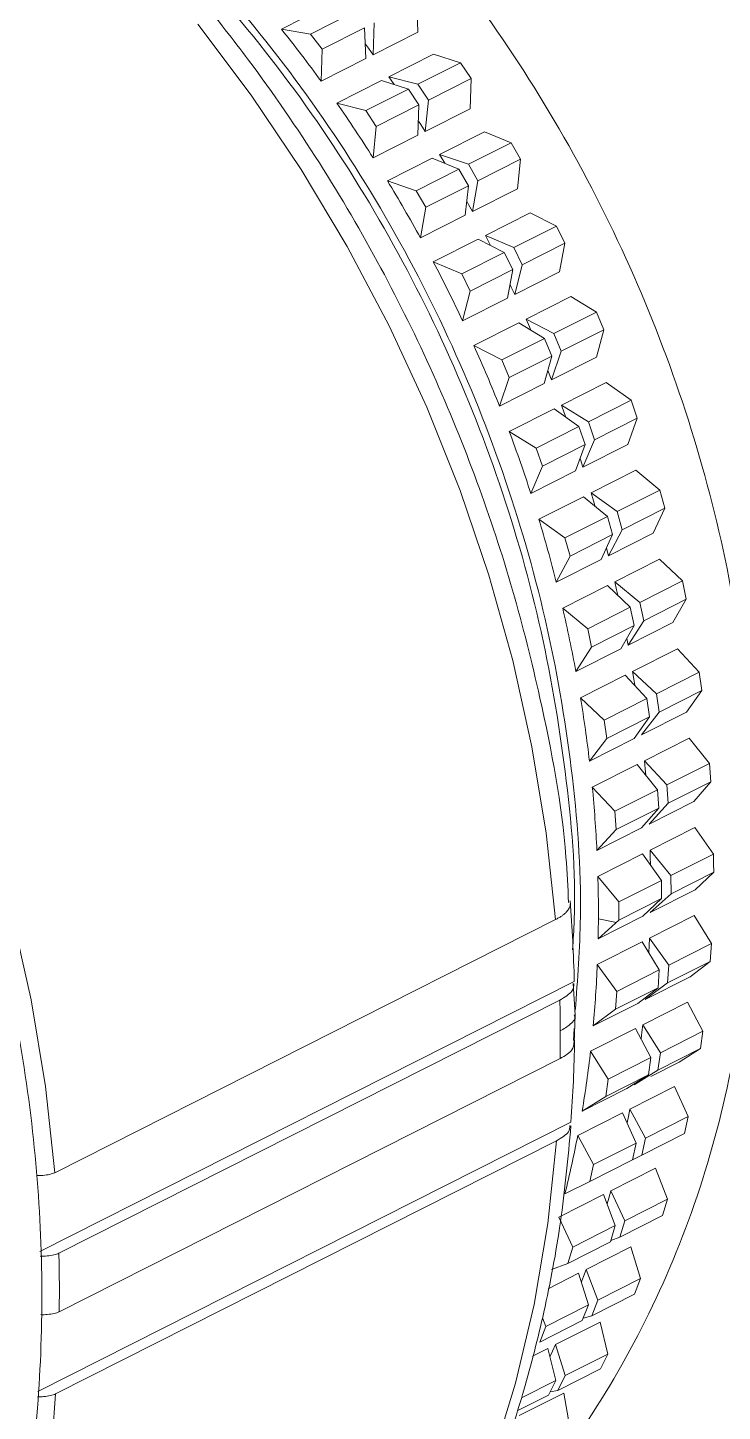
# Model space of a CAD drawing. Header units: millimetres. Extents: x -85 to 57, y -58 to 67.
# Drawn here: x -10.77 to 7.37, y -29.5 to 6.68 of the extents above; entities that cross this region are included whole.
import ezdxf

# ---------------------------------------------------------------- set-up
doc = ezdxf.new("R2010")
doc.units = ezdxf.units.MM

msp = doc.modelspace()

# ---------------------------------------------------------------- linework, layer by layer
at = {"color": 7, "linetype": 'Continuous', "lineweight": 15}
for p, q in [((-2.972, 7.236), (-4.142, 6.644)), ((-0.575, 6.566), (-0.607, 7.372)), ((-3.382, 6.514), (-2.269, 7.077)), ((-4.142, 6.644), (-3.382, 6.514)), ((-3.382, 6.514), (-3.082, 6.12)), ((-1.969, 6.683), (-3.082, 6.12)), ((-1.937, 5.877), (-1.969, 6.683)), ((-1.72, 6.809), (-1.745, 5.974)), ((-1.745, 5.974), (-0.575, 6.566)), ((-3.082, 6.12), (-3.107, 5.285)), ((-3.107, 5.285), (-1.937, 5.877)), ((-0.166, 5.991), (-1.335, 5.399)), ((0.536, 5.768), (-0.166, 5.991)), ((-0.578, 5.205), (0.536, 5.768)), ((0.812, 5.354), (0.536, 5.768)), ((-1.528, 5.302), (-2.697, 4.71)), ((-1.94, 4.516), (-0.826, 5.079)), ((-0.826, 5.079), (-1.528, 5.302)), ((-1.335, 5.399), (-0.578, 5.205)), ((-0.55, 4.665), (-0.826, 5.079)), ((-0.578, 5.205), (-0.302, 4.79)), ((0.812, 5.354), (-0.302, 4.79)), ((0.786, 4.561), (0.812, 5.354)), ((-2.697, 4.71), (-1.94, 4.516)), ((-0.302, 4.79), (-0.384, 3.969)), ((-1.94, 4.516), (-1.664, 4.101)), ((-0.55, 4.665), (-1.664, 4.101)), ((-0.576, 3.872), (-0.55, 4.665)), ((-0.384, 3.969), (0.786, 4.561)), ((-1.664, 4.101), (-1.746, 3.28)), ((-1.746, 3.28), (-0.576, 3.872)), ((1.159, 3.958), (-0.01, 3.367)), ((0.741, 3.11), (1.855, 3.673)), ((1.855, 3.673), (1.159, 3.958)), ((2.104, 3.241), (1.855, 3.673)), ((-0.203, 3.27), (-1.372, 2.678)), ((0.493, 2.985), (-0.203, 3.27)), ((-0.01, 3.367), (0.741, 3.11)), ((-0.621, 2.421), (0.493, 2.985)), ((0.742, 2.552), (0.493, 2.985)), ((0.741, 3.11), (0.991, 2.678)), ((2.104, 3.241), (0.991, 2.678)), ((2.021, 2.467), (2.104, 3.241)), ((-1.372, 2.678), (-0.621, 2.421)), ((0.742, 2.552), (-0.371, 1.989)), ((0.659, 1.778), (0.742, 2.552)), ((0.991, 2.678), (0.851, 1.875)), ((-0.621, 2.421), (-0.371, 1.989)), ((0.851, 1.875), (2.021, 2.467)), ((-0.371, 1.989), (-0.511, 1.186)), ((2.357, 1.841), (1.187, 1.249)), ((3.041, 1.495), (2.357, 1.841)), ((-0.511, 1.186), (0.659, 1.778)), ((1.928, 0.932), (3.041, 1.495)), ((3.264, 1.047), (3.041, 1.495)), ((0.995, 1.152), (-0.175, 0.56)), ((1.679, 0.806), (0.995, 1.152)), ((1.187, 1.249), (1.928, 0.932)), ((0.566, 0.243), (1.679, 0.806)), ((1.902, 0.358), (1.679, 0.806)), ((1.928, 0.932), (2.15, 0.484)), ((3.264, 1.047), (2.15, 0.484)), ((3.124, 0.297), (3.264, 1.047)), ((-0.175, 0.56), (0.566, 0.243)), ((2.15, 0.484), (1.954, -0.295)), ((0.566, 0.243), (0.788, -0.205)), ((1.902, 0.358), (0.788, -0.205)), ((1.762, -0.392), (1.902, 0.358)), ((1.954, -0.295), (3.124, 0.297)), ((0.788, -0.205), (0.592, -0.984)), ((3.42, -0.349), (2.25, -0.94)), ((0.592, -0.984), (1.762, -0.392)), ((2.058, -1.038), (0.888, -1.629)), ((2.726, -1.443), (2.058, -1.038)), ((2.25, -0.94), (2.975, -1.317)), ((2.975, -1.317), (4.088, -0.754)), ((1.613, -2.006), (2.726, -1.443)), ((2.92, -1.903), (2.726, -1.443)), ((2.975, -1.317), (3.168, -1.777)), ((4.282, -1.214), (3.168, -1.777)), ((0.888, -1.629), (1.613, -2.006)), ((3.168, -1.777), (2.917, -2.527)), ((1.613, -2.006), (1.806, -2.466)), ((2.92, -1.903), (1.806, -2.466)), ((2.725, -2.625), (2.92, -1.903)), ((2.917, -2.527), (4.087, -1.936)), ((1.806, -2.466), (1.555, -3.216)), ((1.555, -3.216), (2.725, -2.625)), ((4.341, -2.597), (3.171, -3.189)), ((4.99, -3.059), (4.341, -2.597)), ((3.171, -3.189), (3.876, -3.622)), ((3.876, -3.622), (4.99, -3.059)), ((5.153, -3.529), (4.99, -3.059)), ((2.979, -3.286), (1.809, -3.878)), ((3.628, -3.748), (2.979, -3.286)), ((5.153, -3.529), (4.04, -4.092)), ((4.904, -4.218), (5.153, -3.529)), ((1.809, -3.878), (2.514, -4.311)), ((2.514, -4.311), (3.628, -3.748)), ((3.791, -4.218), (3.628, -3.748)), ((3.876, -3.622), (4.04, -4.092)), ((2.514, -4.311), (2.678, -4.781)), ((3.791, -4.218), (2.678, -4.781)), ((3.542, -4.906), (3.791, -4.218)), ((4.04, -4.092), (3.734, -4.809)), ((3.734, -4.809), (4.904, -4.218)), ((2.678, -4.781), (2.372, -5.498)), ((2.372, -5.498), (3.542, -4.906)), ((5.115, -4.891), (3.945, -5.482)), ((5.74, -5.406), (5.115, -4.891)), ((4.626, -5.969), (5.74, -5.406)), ((5.872, -5.883), (5.74, -5.406)), ((3.753, -5.58), (2.583, -6.171)), ((4.378, -6.095), (3.753, -5.58)), ((3.945, -5.482), (4.626, -5.969)), ((3.264, -6.658), (4.378, -6.095)), ((4.51, -6.572), (4.378, -6.095)), ((4.626, -5.969), (4.759, -6.446)), ((5.872, -5.883), (4.759, -6.446)), ((5.571, -6.534), (5.872, -5.883)), ((2.583, -6.171), (3.264, -6.658)), ((4.759, -6.446), (4.401, -7.126)), ((3.264, -6.658), (3.397, -7.135)), ((4.51, -6.572), (3.397, -7.135)), ((4.209, -7.223), (4.51, -6.572)), ((4.401, -7.126), (5.571, -6.534)), ((3.397, -7.135), (3.039, -7.815)), ((3.039, -7.815), (4.209, -7.223)), ((4.35, -6.926), (4.401, -7.126)), ((5.736, -7.215), (4.567, -7.806)), ((6.334, -7.781), (5.736, -7.215)), ((4.374, -7.904), (3.205, -8.495)), ((4.972, -8.47), (4.374, -7.904)), ((4.567, -7.806), (5.22, -8.344)), ((5.22, -8.344), (6.334, -7.781)), ((6.434, -8.261), (6.334, -7.781)), ((6.434, -8.261), (5.321, -8.825)), ((6.083, -8.872), (6.434, -8.261)), ((3.205, -8.495), (3.858, -9.033)), ((3.858, -9.033), (4.972, -8.47)), ((5.072, -8.95), (4.972, -8.47)), ((5.22, -8.344), (5.321, -8.825)), ((3.858, -9.033), (3.959, -9.513)), ((5.072, -8.95), (3.959, -9.513)), ((4.721, -9.56), (5.072, -8.95)), ((5.321, -8.825), (4.913, -9.463)), ((4.913, -9.463), (6.083, -8.872)), ((4.88, -9.289), (4.913, -9.463)), ((3.959, -9.513), (3.551, -10.152)), ((3.551, -10.152), (4.721, -9.56)), ((6.202, -9.555), (5.033, -10.147)), ((6.768, -10.169), (6.202, -9.555)), ((4.84, -10.244), (3.671, -10.836)), ((5.406, -10.858), (4.84, -10.244)), ((5.033, -10.147), (5.655, -10.732)), ((5.655, -10.732), (6.768, -10.169)), ((6.836, -10.65), (6.768, -10.169)), ((3.671, -10.836), (4.293, -11.421)), ((5.655, -10.732), (5.722, -11.213)), ((6.836, -10.65), (5.722, -11.213)), ((6.437, -11.215), (6.836, -10.65)), ((4.293, -11.421), (5.406, -10.858)), ((5.722, -11.213), (5.267, -11.807)), ((5.267, -11.807), (6.437, -11.215)), ((5.474, -11.339), (5.406, -10.858)), ((4.293, -11.421), (4.36, -11.902)), ((5.474, -11.339), (4.36, -11.902)), ((5.075, -11.904), (5.474, -11.339)), ((4.36, -11.902), (3.905, -12.496)), ((3.905, -12.496), (5.075, -11.904)), ((6.51, -11.898), (5.34, -12.49)), ((7.04, -12.555), (6.51, -11.898)), ((5.148, -12.587), (3.978, -13.179)), ((5.678, -13.244), (5.148, -12.587)), ((5.34, -12.49), (5.926, -13.118)), ((5.926, -13.118), (7.04, -12.555)), ((7.075, -13.034), (7.04, -12.555)), ((3.978, -13.179), (4.565, -13.807)), ((4.565, -13.807), (5.678, -13.244)), ((5.713, -13.723), (5.678, -13.244)), ((5.926, -13.118), (5.961, -13.597)), ((7.075, -13.034), (5.961, -13.597)), ((6.63, -13.55), (7.075, -13.034)), ((5.713, -13.723), (4.599, -14.286)), ((5.268, -14.239), (5.713, -13.723)), ((5.461, -14.142), (6.63, -13.55)), ((5.961, -13.597), (5.461, -14.142)), ((4.565, -13.807), (4.599, -14.286)), ((4.099, -14.831), (5.268, -14.239)), ((4.599, -14.286), (4.099, -14.831)), ((6.656, -14.228), (5.487, -14.82)), ((7.148, -14.925), (6.656, -14.228)), ((5.487, -14.82), (6.034, -15.488)), ((5.294, -14.917), (4.125, -15.509)), ((5.786, -15.614), (5.294, -14.917)), ((6.034, -15.488), (7.148, -14.925)), ((7.149, -15.162), (7.148, -14.925)), ((7.15, -15.399), (7.149, -15.162)), ((6.034, -15.488), (6.036, -15.962)), ((7.15, -15.399), (6.036, -15.962)), ((6.663, -15.863), (7.15, -15.399)), ((4.672, -16.177), (5.786, -15.614)), ((5.493, -16.455), (6.663, -15.863)), ((5.787, -15.851), (5.786, -15.614)), ((5.788, -16.088), (5.787, -15.851)), ((5.788, -16.088), (4.674, -16.651)), ((5.301, -16.552), (5.788, -16.088)), ((6.036, -15.962), (5.493, -16.455)), ((3.02, -16.637), (-10.065, -23.256)), ((4.131, -17.144), (5.301, -16.552)), ((4.607, -16.712), (4.138, -16.62)), ((6.642, -16.532), (5.472, -17.123)), ((7.091, -17.264), (6.642, -16.532)), ((5.28, -17.221), (4.11, -17.812)), ((5.729, -17.953), (5.28, -17.221)), ((5.472, -17.123), (5.978, -17.827)), ((5.978, -17.827), (7.091, -17.264)), ((7.06, -17.73), (7.091, -17.264)), ((4.11, -17.812), (4.616, -18.516)), ((4.616, -18.516), (5.729, -17.953)), ((5.698, -18.419), (5.729, -17.953)), ((7.06, -17.73), (5.946, -18.293)), ((5.978, -17.827), (5.946, -18.293)), ((6.534, -18.139), (7.06, -17.73)), ((3.509, -18.254), (-10.451, -25.315)), ((3.529, -19.125), (3.481, -18.306)), ((5.698, -18.419), (4.584, -18.982)), ((5.172, -18.828), (5.698, -18.419)), ((5.364, -18.731), (6.534, -18.139)), ((5.946, -18.293), (5.364, -18.731)), ((3.13, -18.743), (-9.955, -25.362)), ((4.616, -18.516), (4.584, -18.982)), ((6.466, -18.794), (5.296, -19.386)), ((6.87, -19.557), (6.466, -18.794)), ((3.504, -19.852), (3.529, -19.125)), ((4.002, -19.42), (5.172, -18.828)), ((4.584, -18.982), (4.002, -19.42)), ((3.489, -19.799), (3.507, -19.488)), ((5.104, -19.483), (3.934, -20.075)), ((5.508, -20.246), (5.104, -19.483)), ((5.296, -19.386), (5.756, -20.12)), ((5.756, -20.12), (6.87, -19.557)), ((6.806, -20.012), (6.87, -19.557)), ((3.934, -20.075), (4.395, -20.809)), ((4.395, -20.809), (5.508, -20.246)), ((5.444, -20.701), (5.508, -20.246)), ((6.806, -20.012), (5.692, -20.576)), ((5.756, -20.12), (5.692, -20.576)), ((6.244, -20.364), (6.806, -20.012)), ((-9.948, -26.893), (3.138, -20.274)), ((5.692, -20.576), (5.074, -20.956)), ((5.506, -20.737), (6.244, -20.364)), ((5.444, -20.701), (4.33, -21.265)), ((4.395, -20.809), (4.33, -21.265)), ((4.882, -21.053), (5.444, -20.701)), ((3.712, -21.645), (4.882, -21.053)), ((4.33, -21.265), (3.712, -21.645)), ((6.129, -21.002), (4.959, -21.593)), ((6.486, -21.791), (6.129, -21.002)), ((4.767, -21.691), (3.597, -22.282)), ((5.124, -22.48), (4.767, -21.691)), ((4.959, -21.593), (5.372, -22.354)), ((3.419, -21.932), (-10.508, -28.977)), ((5.372, -22.354), (6.486, -21.791)), ((6.389, -22.233), (6.486, -21.791)), ((-10.043, -29.04), (3.042, -22.421)), ((3.597, -22.282), (4.01, -23.043)), ((6.389, -22.233), (5.275, -22.796)), ((5.372, -22.354), (5.275, -22.796)), ((4.01, -23.043), (5.124, -22.48)), ((5.027, -22.922), (5.124, -22.48)), ((5.027, -22.922), (3.913, -23.485)), ((4.01, -23.043), (3.913, -23.485)), ((5.634, -23.141), (4.465, -23.732)), ((5.275, -22.796), (5.028, -22.918)), ((5.941, -23.952), (5.634, -23.141)), ((3.913, -23.485), (3.263, -23.805)), ((4.272, -23.83), (3.103, -24.421)), ((4.579, -24.641), (4.272, -23.83)), ((4.465, -23.732), (4.828, -24.515)), ((4.828, -24.515), (5.941, -23.952)), ((5.812, -24.377), (5.941, -23.952)), ((3.103, -24.421), (3.466, -25.204)), ((5.812, -24.377), (4.699, -24.94)), ((4.828, -24.515), (4.699, -24.94)), ((3.466, -25.204), (4.579, -24.641)), ((4.45, -25.066), (4.579, -24.641)), ((4.699, -24.94), (4.461, -25.031)), ((4.45, -25.066), (3.337, -25.629)), ((3.466, -25.204), (3.337, -25.629)), ((4.984, -25.198), (3.815, -25.79)), ((5.239, -26.026), (4.984, -25.198)), ((3.337, -25.629), (2.917, -25.789)), ((3.622, -25.887), (2.824, -26.29)), ((3.877, -26.714), (3.622, -25.887)), ((3.815, -25.79), (4.126, -26.589)), ((4.126, -26.589), (5.239, -26.026)), ((5.079, -26.432), (5.239, -26.026)), ((2.764, -27.278), (3.877, -26.714)), ((3.717, -27.121), (3.877, -26.714)), ((5.079, -26.432), (3.966, -26.995)), ((4.126, -26.589), (3.966, -26.995)), ((3.717, -27.121), (2.604, -27.684)), ((2.674, -27.048), (2.764, -27.278)), ((3.966, -26.995), (3.742, -27.057)), ((2.764, -27.278), (2.604, -27.684)), ((4.183, -27.161), (3.014, -27.752)), ((4.384, -28), (4.183, -27.161)), ((2.821, -27.85), (2.417, -28.054)), ((3.022, -28.689), (2.821, -27.85)), ((3.014, -27.752), (3.271, -28.563)), ((3.271, -28.563), (4.384, -28)), ((4.194, -28.385), (4.384, -28)), ((4.194, -28.385), (3.08, -28.948)), ((3.271, -28.563), (3.08, -28.948)), ((2.126, -29.142), (3.022, -28.689)), ((2.832, -29.074), (3.022, -28.689)), ((2.832, -29.074), (2.015, -29.487)), ((3.236, -29.017), (2.066, -29.609)), ((3.08, -28.948), (2.876, -28.985)), ((3.382, -29.863), (3.236, -29.017))]:
    msp.add_line(p, q, dxfattribs=at)
at = {"color": 144, "linetype": 'Continuous', "lineweight": 0}
for p, q in [((4.088, -0.754), (3.42, -0.349)), ((4.282, -1.214), (4.088, -0.754)), ((4.087, -1.936), (4.282, -1.214)), ((4.125, -15.509), (4.672, -16.177)), ((4.672, -16.177), (4.674, -16.651)), ((4.674, -16.651), (4.131, -17.144))]:
    msp.add_line(p, q, dxfattribs=at)
at = {"color": 8, "linetype": 'Continuous', "lineweight": 15, "flags": 128}
for points in [[(-10.065, -23.256), (-10.309, -20.999), (-10.682, -18.739), (-11.183, -16.485), (-11.81, -14.248), (-12.559, -12.037), (-13.428, -9.862), (-14.412, -7.732), (-15.508, -5.656), (-16.711, -3.644), (-18.015, -1.704), (-19.415, 0.155), (-20.905, 1.925), (-22.478, 3.599), (-24.128, 5.169), (-25.846, 6.628), (-27.626, 7.971), (-29.461, 9.19), (-31.341, 10.282), (-33.259, 11.24)], [(-6.33, 6.774), (-4.929, 4.915), (-3.625, 2.975), (-2.422, 0.963), (-1.326, -1.113), (-0.342, -3.243), (0.527, -5.418), (1.276, -7.629), (1.903, -9.866), (2.403, -12.12), (2.777, -14.38), (3.02, -16.637)], [(3.042, -22.421), (2.816, -24.585), (2.459, -26.701), (1.975, -28.761), (1.365, -30.754), (0.631, -32.673), (-0.222, -34.509), (-1.192, -36.254), (-2.274, -37.9), (-3.463, -39.441), (-4.754, -40.869), (-6.142, -42.179), (-7.621, -43.364), (-9.184, -44.42), (-10.717, -45.287)]]:
    msp.add_lwpolyline(points, dxfattribs=at)
at = {"color": 7, "linetype": 'Continuous', "lineweight": 15, "flags": 128}
for points in [[(-1.947, 6.249), (-1.871, 6.147), (-1.745, 5.974)], [(-1.335, 5.399), (-1.213, 5.223), (-1.198, 5.201)], [(-0.56, 4.243), (-0.5, 4.15), (-0.384, 3.969)], [(-0.01, 3.367), (0.101, 3.183), (0.127, 3.139)], [(0.703, 2.144), (0.747, 2.064), (0.851, 1.875)], [(1.187, 1.249), (1.287, 1.058), (1.321, 0.992)], [(1.832, -0.037), (1.862, -0.1), (1.954, -0.295)], [(2.25, -0.94), (2.337, -1.137), (2.376, -1.225)], [(2.821, -2.285), (2.838, -2.328), (2.917, -2.527)], [(3.171, -3.189), (3.245, -3.39), (3.285, -3.498)], [(3.662, -4.587), (3.668, -4.606), (3.734, -4.809)], [(3.945, -5.482), (4.006, -5.687), (4.043, -5.813)], [(4.567, -7.806), (4.614, -8.013), (4.646, -8.154)], [(5.033, -10.147), (5.066, -10.355), (5.09, -10.508)], [(5.34, -12.49), (5.359, -12.697), (5.374, -12.859)], [(5.487, -14.82), (5.492, -15.025), (5.495, -15.193)], [(5.472, -17.123), (5.463, -17.326), (5.454, -17.495)], [(5.296, -19.386), (5.272, -19.584), (5.252, -19.752)], [(4.959, -21.593), (4.922, -21.786), (4.889, -21.948)], [(4.465, -23.732), (4.413, -23.918), (4.37, -24.072)], [(3.815, -25.79), (3.75, -25.967), (3.696, -26.11)], [(3.014, -27.752), (2.936, -27.921), (2.875, -28.051)]]:
    msp.add_lwpolyline(points, dxfattribs=at)
at = {"color": 7, "linetype": 'Continuous', "lineweight": 15}
for centre, radius, start, end in [((-33.571, -16.84), 37.651, 35.9902, 38.5901), ((-34.053, -17.185), 38.244, 32.3528, 34.9258), ((-34.351, -17.371), 38.594, 28.7398, 31.2972), ((-34.437, -17.419), 38.693, 25.1353, 27.6883), ((-34.293, -17.354), 38.535, 21.5232, 24.0832), ((-33.911, -17.209), 38.127, 17.8878, 20.466), ((-33.294, -17.017), 37.48, 14.2128, 16.8206), ((-32.453, -16.814), 36.615, 10.4825, 13.1312), ((-31.412, -16.632), 35.558, 6.6807, 9.3816), ((-30.201, -16.504), 34.341, 2.7916, 5.556), ((-34.903, -19.233), 38.424, 1.459, 4.6051), ((-27.432, -16.498), 31.569, 354.6894, 357.6134), ((-34.969, -19.697), 38.112, 0.2202, 1.4347), ((-34.508, -19.695), 37.65, 359.1196, 0.22), ((-32.702, -19.225), 36.223, 355.7131, 359.1133), ((-25.963, -16.651), 30.093, 350.4473, 353.4661), ((-24.502, -16.913), 28.608, 346.0604, 349.1829), ((-47.837, -26.313), 37.893, 359.1233, 1.4381)]:
    msp.add_arc(centre, radius, start, end, dxfattribs=at)
at = {"color": 144, "linetype": 'Continuous', "lineweight": 0}
msp.add_arc((-28.86, -16.452), 32.998, 358.7995, 1.6384, dxfattribs=at)
at = {"color": 8, "linetype": 'Continuous', "lineweight": 15}
msp.add_arc((-40.629, -27.216), 30.64, 327.2664, 356.5873, dxfattribs=at)
at = {"color": 7, "linetype": 'Continuous', "lineweight": 15}
for points, knots in [([(11.164, -43.47), (11.84, -38.05), (12.319, -32.555), (12.626, -24.202), (12.659, -21.399), (12.557, -15.759), (12.418, -12.921), (11.946, -7.228), (11.614, -4.372), (10.782, 1.338), (10.282, 4.193), (9.141, 9.891), (8.501, 12.734), (7.464, 16.987), (7.106, 18.403), (6.367, 21.23), (5.982, 22.64), (5.597, 24.052)], [0, 0, 0, 0, 0.25, 0.25, 0.375, 0.375, 0.5, 0.5, 0.625, 0.625, 0.75, 0.75, 0.875, 0.875, 0.9375, 0.9375, 1, 1, 1, 1]), ([(4.269, 23.654), (4.661, 22.249), (5.034, 20.842), (5.77, 18.026), (6.128, 16.617), (7.16, 12.385), (7.796, 9.558), (8.93, 3.896), (9.427, 1.062), (10.253, -4.605), (10.581, -7.437), (11.049, -13.082), (11.187, -15.895), (11.289, -21.492), (11.256, -24.275), (10.951, -32.576), (10.475, -38.043), (9.802, -43.438)], [0, 0, 0, 0, 0.0625, 0.0625, 0.125, 0.125, 0.25, 0.25, 0.375, 0.375, 0.5, 0.5, 0.625, 0.625, 0.75, 0.75, 1, 1, 1, 1]), ([(3.359, -16.187), (3.341, -15.792), (3.257, -14.019), (2.741, -11.277), (1.928, -8.002), (0.993, -5.167), (-0.154, -2.348), (-1.527, 0.443), (-3.135, 3.195), (-4.734, 5.517), (-6.228, 7.425), (-7.542, 8.948), (-8.916, 10.393), (-10.27, 11.683), (-11.575, 12.82), (-12.705, 13.723), (-13.588, 14.38), (-14.292, 14.878), (-15.025, 15.376), (-16.008, 16.004), (-17.249, 16.734), (-18.669, 17.486), (-20.159, 18.182), (-21.606, 18.774), (-22.982, 19.261), (-24.651, 19.769), (-26.568, 20.224), (-28.685, 20.553), (-30.403, 20.695), (-31.955, 20.734), (-33.538, 20.69), (-35.5, 20.5), (-37.794, 20.071), (-40.367, 19.332), (-42.084, 18.54), (-42.991, 18.122)], [0, 0, 0, 0, 0.0171019, 0.0768507, 0.1176856, 0.1593558, 0.2016301, 0.2444904, 0.2887118, 0.334271, 0.3621923, 0.3905018, 0.4191569, 0.4468799, 0.4704913, 0.4937076, 0.5096549, 0.5185338, 0.5314222, 0.5485374, 0.5699581, 0.5953389, 0.6205004, 0.6443141, 0.6667294, 0.6877061, 0.7253258, 0.7590075, 0.7895576, 0.8087065, 0.8345144, 0.8668491, 0.9054802, 0.9500418, 1, 1, 1, 1]), ([(-18.112, 20.292), (-16.968, 20.019), (-14.681, 19.471), (-11.306, 18.025), (-8.046, 16.152), (-4.956, 13.836), (-2.089, 11.131), (0.505, 8.079), (2.783, 4.733), (4.705, 1.15), (6.239, -2.608), (7.358, -6.478), (8.043, -10.392), (8.283, -14.284), (8.073, -18.088), (7.416, -21.738), (6.327, -25.174), (4.812, -28.324), (3.037, -31.04), (1.611, -32.499), (0.958, -33.167)], [0, 0, 0, 0, 0.056035, 0.112069, 0.168104, 0.224139, 0.280173, 0.336208, 0.392242, 0.448277, 0.504312, 0.560346, 0.616381, 0.672416, 0.72845, 0.784485, 0.840519, 0.896554, 0.952589, 1, 1, 1, 1]), ([(3.533, -19.017), (3.594, -18.204), (3.751, -16.132), (3.492, -12.685), (2.821, -8.775), (1.698, -4.904), (0.166, -1.147), (-1.757, 2.437), (-4.035, 5.781), (-6.627, 8.841), (-9.503, 11.518), (-11.79, 13.329), (-13.145, 14.092), (-13.412, 14.242)], [0, 0, 0, 0, 0.065332, 0.166426, 0.26752, 0.368613, 0.469707, 0.570801, 0.671895, 0.772988, 0.874082, 0.975176, 1, 1, 1, 1]), ([(-19.375, -48.628), (-19.281, -48.552), (-18.46, -47.885), (-17.103, -46.366), (-15.342, -44.078), (-13.841, -41.535), (-12.591, -38.796), (-11.61, -35.878), (-10.906, -32.811), (-10.486, -29.626), (-10.354, -26.352), (-10.511, -23.021), (-10.956, -19.664), (-11.685, -16.316), (-12.69, -13.007), (-13.962, -9.769), (-15.488, -6.634), (-17.254, -3.632), (-19.243, -0.792), (-21.436, 1.859), (-23.811, 4.296), (-26.346, 6.494), (-29.016, 8.433), (-31.796, 10.095), (-34.659, 11.457), (-37.577, 12.535), (-39.54, 12.985), (-40.521, 13.209)], [0, 0, 0, 0, 0.005332, 0.046776, 0.088221, 0.129665, 0.17111, 0.212554, 0.253999, 0.295443, 0.336888, 0.378332, 0.419777, 0.461221, 0.502666, 0.54411, 0.585555, 0.626999, 0.668444, 0.709888, 0.751333, 0.792777, 0.834222, 0.875666, 0.917111, 0.958555, 1, 1, 1, 1]), ([(3.465, -17.425), (3.481, -17.166), (3.579, -15.646), (3.319, -12.763), (2.664, -8.857), (1.537, -4.985), (0.006, -1.227), (-1.918, 2.355), (-4.193, 5.705), (-6.795, 8.742), (-9.265, 11.14), (-10.934, 12.341), (-11.564, 12.795)], [0, 0, 0, 0, 0.023259, 0.136738, 0.250217, 0.363696, 0.477174, 0.590653, 0.704132, 0.817611, 0.93109, 1, 1, 1, 1]), ([(3.02, -16.637), (3.047, -16.622), (3.102, -16.594), (3.173, -16.548), (3.236, -16.502), (3.289, -16.454), (3.343, -16.394), (3.387, -16.321), (3.411, -16.235), (3.402, -16.177), (3.397, -16.148)], [0, 0, 0, 0, 0.097485, 0.195878, 0.294987, 0.394612, 0.494546, 0.660086, 0.828886, 1, 1, 1, 1]), ([(3.495, -18.306), (3.492, -18.376), (3.486, -18.53), (3.256, -18.668), (3.13, -18.743)], [0, 0, 0, 0, 0.454411, 1, 1, 1, 1]), ([(3.138, -20.274), (3.264, -20.199), (3.488, -20.066), (3.496, -19.917), (3.499, -19.851)], [0, 0, 0, 0, 0.563888, 1, 1, 1, 1]), ([(-10.531, -45.172), (-9.965, -44.862), (-8.632, -44.134), (-6.671, -42.702), (-4.851, -41.082), (-3.395, -39.5), (-2.341, -38.177), (-1.535, -37.031), (-0.963, -36.132), (-0.541, -35.417), (-0.205, -34.817), (0.119, -34.199), (0.435, -33.562), (0.781, -32.817), (1.195, -31.848), (1.694, -30.537), (2.236, -28.856), (2.752, -26.828), (3.187, -24.525), (3.343, -22.871), (3.422, -22.028)], [0, 0, 0, 0, 0.069866, 0.164558, 0.26831, 0.341892, 0.403616, 0.454263, 0.494559, 0.518812, 0.543292, 0.567976, 0.592843, 0.618336, 0.654115, 0.703276, 0.764515, 0.836209, 0.916477, 1, 1, 1, 1]), ([(3.396, -22.025), (3.392, -22.08), (3.384, -22.221), (3.171, -22.346), (3.042, -22.421)], [0, 0, 0, 0, 0.395643, 1, 1, 1, 1]), ([(-10.544, -23.33), (-10.544, -23.33), (-10.488, -23.334), (-10.362, -23.328), (-10.187, -23.304), (-10.105, -23.272), (-10.065, -23.256)], [0, 0, 0, 0, 0.002569, 0.308992, 0.66002, 1, 1, 1, 1]), ([(-9.955, -25.362), (-9.995, -25.378), (-10.077, -25.411), (-10.254, -25.435), (-10.383, -25.44), (-10.441, -25.436), (-10.445, -25.436)], [0, 0, 0, 0, 0.3349602, 0.6841265, 0.9783573, 1, 1, 1, 1]), ([(-10.427, -26.967), (-10.427, -26.967), (-10.372, -26.971), (-10.247, -26.965), (-10.07, -26.942), (-9.988, -26.909), (-9.948, -26.893)], [0, 0, 0, 0, 0.000922, 0.303146, 0.657146, 1, 1, 1, 1]), ([(-10.043, -29.04), (-10.084, -29.056), (-10.165, -29.089), (-10.341, -29.114), (-10.46, -29.114), (-10.514, -29.115)], [0, 0, 0, 0, 0.347778, 0.70837, 1, 1, 1, 1])]:
    msp.add_open_spline(points, degree=3, knots=knots, dxfattribs=at)
at = {"color": 8, "linetype": 'Continuous', "lineweight": 15}
msp.add_open_spline([(3.507, -19.125), (3.514, -19.143), (3.547, -19.227), (3.426, -19.377), (3.235, -19.494), (3.142, -19.551)], degree=3, knots=[0, 0, 0, 0, 0.118675, 0.568185, 1, 1, 1, 1], dxfattribs=at)

doc.saveas('drawing.dxf')
